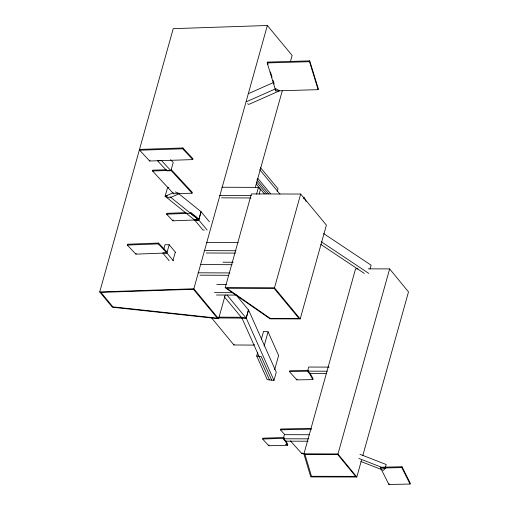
<?xml version="1.0" encoding="UTF-8"?>
<svg xmlns="http://www.w3.org/2000/svg" width="510" height="510" viewBox="0 0 510 510"><rect width="100%" height="100%" fill="white"/><g stroke="black" fill="none" stroke-linecap="round" stroke-linejoin="round"><path stroke-width="0.76" d="M225.254 294.997L218.631 318.724L112.372 307.23L99.718 291.943L173.228 28.662L267.355 25.5L292.141 55.443L290.432 61.563M139.612 150.227L139.842 149.404L182.911 147.976L192.99 158.769L192.761 159.592L149.685 161.02L139.612 150.227L182.682 148.799L192.761 159.592M149.685 161.02L149.914 160.197M173.349 260.763L166.878 252.966L135.877 254.139L127.283 245.061L127.513 244.239L158.514 243.066L167.114 252.144M171.22 169.607L192.295 192.385L192.066 193.207L173.604 193.768L152.528 170.99L152.758 170.168L166.604 169.747M135.877 254.139L136.106 253.311M170.914 170.71L161.542 160.624L157.488 160.752L166.866 170.837L170.914 170.71L173.209 162.48L170.608 159.681M178.398 193.424L201.112 211.733L198.817 219.957L195.202 220.486L165.125 196.248L167.42 188.024L168.861 187.406M182.682 148.799L182.911 147.976M163.755 249.218L165.01 244.73L169.18 244.736L166.878 252.966L158.285 243.888L158.514 243.066M166.585 214.168L190.523 213.263L198.683 219.855L172.89 220.824L166.585 214.168L166.815 213.346L186.124 212.619M173.604 193.768L173.833 192.946M172.89 220.824L173.119 220.001M172.935 260.629L175.236 252.405M190.523 213.263L190.753 212.44L198.913 219.032M207.136 230.042L198.721 219.893L201.016 211.663L209.431 221.812M218.631 318.724L193.851 288.781L267.355 25.5M267.183 62.915L267.412 62.093L309.742 60.875L318.329 88.842L318.1 89.664L275.763 90.895L267.183 62.915L309.513 61.697L309.742 60.875M275.763 90.895L275.993 90.072M225.21 287.723L251.398 193.934L300.677 194.049L326.394 225.12L300.205 318.916L270.07 318.846L225.21 287.723L274.488 287.844L300.205 318.916M255.389 187.081L282.31 90.646M256.543 194.119L258.423 187.387L221.895 187.234M259.125 194.253L260.38 189.765L258.423 187.387M254.216 344.269L253.98 345.091L233.899 344.977L234.128 344.154M277.159 191.645L277.969 188.738L260.38 167.49M242.199 317.271L241.969 318.093L218.624 317.972M224.343 296.801L241.969 318.093L246.139 318.106L248.434 309.876L236.347 295.277M273.972 380.422L246.253 318.144L248.548 309.914L276.267 372.198L273.972 380.422L267.234 379.644L256.702 355.986L257.748 352.251M274.488 287.844L300.677 194.049M261.298 339.532L263.594 331.302L268.088 331.825L278.619 355.483L274.648 369.693M303.66 198.753L304.081 197.262L306.083 201.501M264.116 346.035L268.088 331.825M262.624 439.014L262.854 438.192L284.147 437.497L283.917 438.319L287.512 445.294L268.732 445.746L262.624 439.014L283.917 438.319M268.732 445.746L268.961 444.924M289.425 371.618L289.654 370.795L308.442 370.343L308.212 371.165L312.853 379.606L296.839 379.886L289.425 371.618L308.212 371.165M284.631 434.488L280.443 429.834L280.672 429.012L311.049 428.349M296.839 379.886L297.069 379.064M308.027 441.226L285.211 441.163L283.241 438.785L284.395 434.673L309.57 434.737M326.757 373.588L309.519 373.543L307.549 371.159L308.703 367.047L329.077 367.104M287.512 445.294L287.742 444.471L285.944 440.984M312.853 379.606L313.089 378.783L309.87 372.938M304.285 453.702L301.914 453.67L302.143 452.848M361.514 460.186L356.815 477.016L310.756 476.92L303.896 453.951L355.578 268.827L357.956 268.834M370.081 268.948L371.127 265.206L323.62 233.554M356.815 477.016L337.958 454.021L389.64 268.904L368.252 268.859M362.795 455.602L408.504 291.898L389.64 268.904M382.423 467.192L402.007 466.771L410.282 483.219L410.053 484.041L388.907 484.5L380.626 468.053L380.855 467.224M360.882 461.499L383.514 470.316L385.075 468.639L386.223 464.527L359.945 454.289M388.907 484.5L389.136 483.678M410.053 484.041L401.778 467.594L402.007 466.771M248.759 93.483L273.844 82.384M246.464 101.707L275.853 88.708L279.627 90.78L248.803 104.41L247.548 103.721M175.21 191.919L179.571 193.583L169.486 197.912L165.125 196.248L173.049 192.85M165.125 196.248L167.293 195.929M127.283 245.061L158.285 243.888M99.718 291.943L193.851 288.781M152.528 170.99L170.99 170.429L192.066 193.207M285.396 444.529L287.742 444.471M280.443 429.834L311.597 429.152M380.626 468.053L401.778 467.594M303.896 453.951L337.958 454.021M198.721 219.893L194.546 219.88L202.961 230.029L204.351 230.029M166.878 252.966L162.709 252.954L169.18 260.757M307.549 371.159L327.146 371.216M283.241 438.785L308.423 438.849M219.593 195.458L251.36 195.598M221.55 197.842L250.933 197.963M206.493 242.384L238.259 242.518M204.198 250.614L235.964 250.748M206.155 252.992L235.537 253.113M222.966 262.216L233.191 262.255M200.302 264.569L232.069 264.703M198.001 272.799L229.768 272.933M199.958 275.177L228.55 275.298M216.775 284.401L226.21 284.44M214.474 292.625L232.566 292.702M216.431 295.003L236.882 295.092M218.854 317.15L241.421 317.271M246.253 318.144L241.759 317.628L269.478 379.905M256.702 355.986L261.197 356.503L271.728 380.167M358.798 458.401L385.075 468.639M321.325 241.778L368.832 273.436M320.777 244.386L364.325 273.405M169.964 196.707L198.817 219.957M290.388 440.882L301.914 453.67M169.18 244.736L175.644 252.539M259.673 169.607L279.952 194.112M257.881 178.443L270.561 193.762M256.938 179.832L268.496 193.794M256.753 182.108L266.386 193.749M256.281 184.072L264.32 193.787M227.001 294.984L246.139 318.106M211.624 317.934L233.899 344.977M309.513 61.697L318.1 89.664M267.412 62.093L268.107 64.362M270.427 71.923L272.053 77.214M272.977 80.242L274.138 84.023M193.43 289.285L100.923 292.389L112.869 306.848L217.343 318.151L193.43 289.285M298.981 318.438L270.262 318.399L226.689 288.175L274.048 288.316L298.981 318.438M355.636 476.372L311.502 476.302L304.91 454.238L337.556 454.327L355.636 476.372"/></g></svg>
